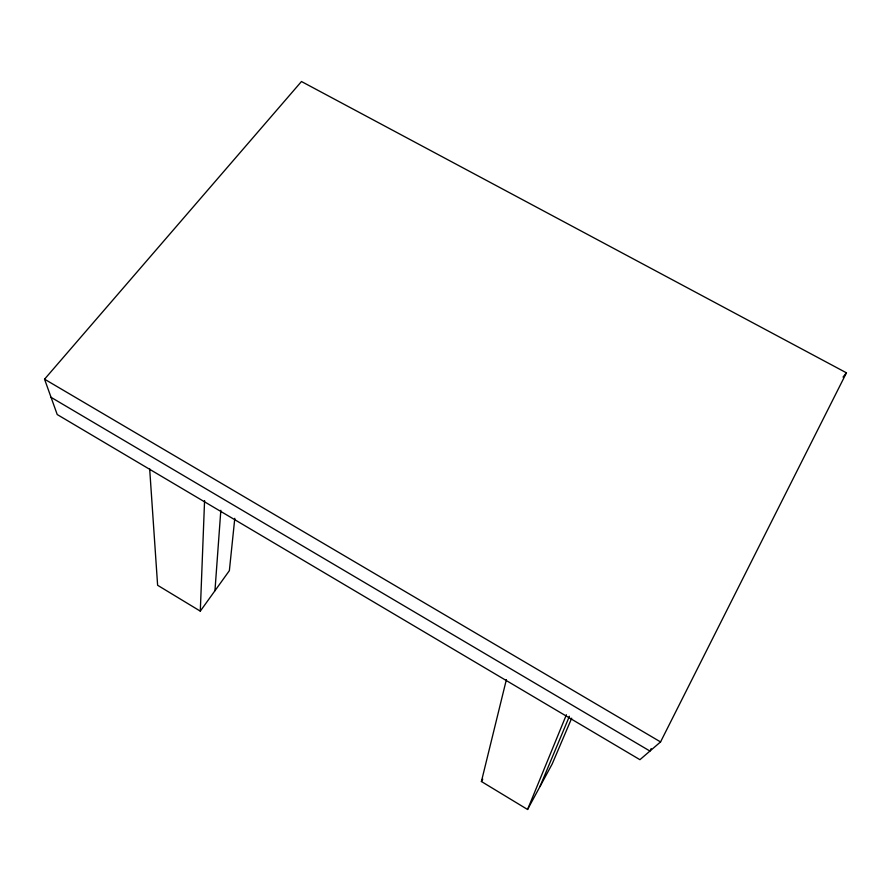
<?xml version="1.0" encoding="UTF-8"?>
<svg xmlns="http://www.w3.org/2000/svg" width="891" height="891" viewBox="0 0 891 891"><rect width="100%" height="100%" fill="white"/><g stroke="black" fill="none" stroke-linecap="round" stroke-linejoin="round"><path stroke-width="1.34" d="M149.666 468.8L157.618 585.276L200.297 611.137L204.574 500.608M214.954 590.733L220.834 510.298M234.79 518.317L229.366 570.663L200.297 611.137M571.688 718.202L552.175 763.999L527.572 809.485L481.407 781.507L506.378 679.633M527.572 809.485L566.398 714.749M539.979 786.553L569.394 716.286M660.554 741.925L846.45 372.828L301.47 81.515L44.55 379.187L57.224 414.549L639.927 759.689L660.554 741.925L44.55 379.187M651.198 748.585L649.951 751.068L51.054 397.33M481.407 781.507L482.755 779.135M843.02 377.06L846.45 372.828"/></g></svg>
